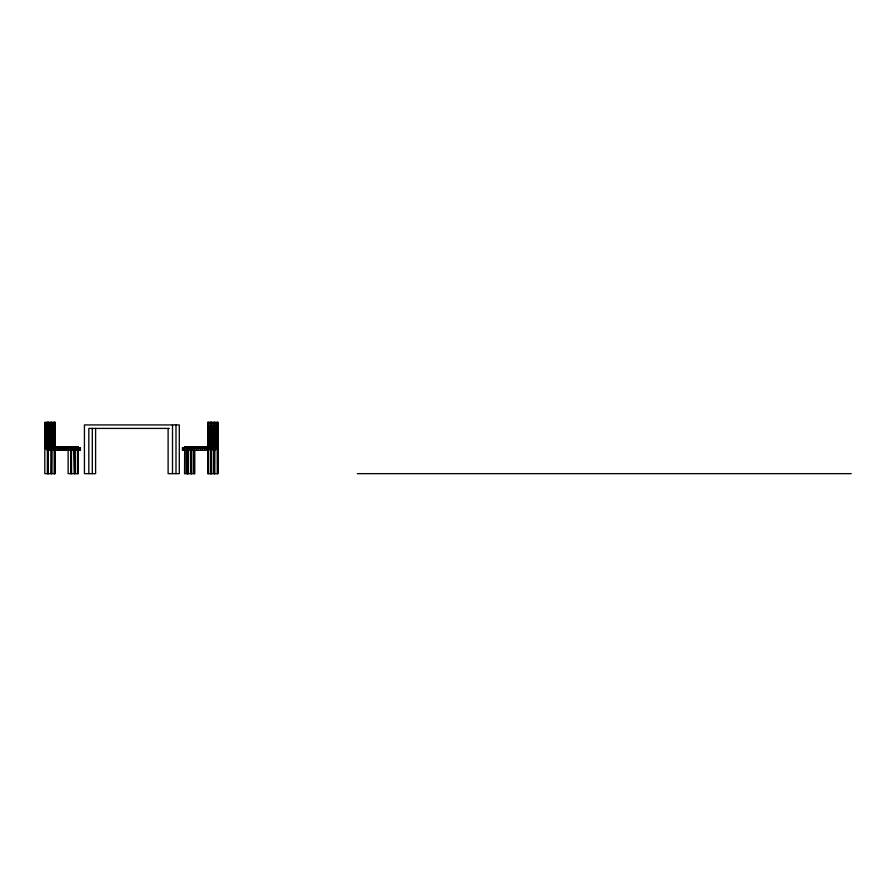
<?xml version="1.0" encoding="UTF-8"?>
<svg xmlns="http://www.w3.org/2000/svg" width="896" height="896" viewBox="0 0 896 896"><rect width="100%" height="100%" fill="white"/><g stroke="black" fill="none" stroke-linecap="round" stroke-linejoin="round"><path stroke-width="1.34" d="M59.136 446.701L59.248 447.731M59.696 446.701L59.64 447.731M59.046 450.33L58.979 447.104L59.875 446.701L59.774 447.731M59.976 446.701L59.886 447.731M62.53 447.731L62.608 446.701L62.093 447.731M63.011 450.33L63.179 446.701L62.63 447.104M63.515 447.104L63.258 447.731M66.27 447.731L66.438 446.701L66.909 450.33M66.394 447.731L67.11 447.104L66.427 446.701M194.387 447.731L194.544 446.701L193.648 447.731M194.656 447.731L194.746 446.701M194.611 447.104L195.35 446.701L195.182 447.731M198.027 446.701L197.826 447.731M198.218 446.701L198.139 447.731M198.755 446.701L198.666 447.731M201.97 447.104L202.642 447.731M57.064 450.33L57.434 446.701M64.635 447.731L64.221 446.701L63.963 447.731M64.68 447.104L65.475 447.731M192.573 450.33L192.853 446.701L191.307 447.731M192.83 447.731L193.043 446.701L191.968 447.731M193.323 447.731L193.57 446.701L192.013 447.104L193.424 446.701M195.966 447.104L195.574 447.104M196.325 446.701L195.966 447.731M196.213 447.731L196.526 446.701M197.053 446.701L196.806 447.731M199.539 447.104L200.267 447.731M208.186 450.33L210.784 447.731L182.482 447.731L182.482 450.33L208.712 450.33M211.669 450.33L214.256 447.731L211.669 447.731M214.973 450.33L217.56 447.731L214.973 447.731M191.352 446.701L190.904 447.731M191.89 446.701L191.509 447.731M194.107 447.104L194.645 446.701L193.771 447.731M194.387 447.104L194.835 446.701L194.085 447.731M195.362 446.701L194.947 447.731M198.509 450.33L198.117 446.701L197.523 447.731M198.139 446.701L197.68 447.731M198.206 447.731L198.666 446.701L198.923 447.731M55.731 446.701L55.317 447.731M55.877 447.731L56.302 446.701M59.774 446.701L59.36 447.731M59.517 447.104L60.054 446.701L59.248 447.104M189.011 447.731L189.493 446.701L188.093 447.104L188.205 447.731M189.067 447.731L189.683 446.701M189.638 447.104L190.221 446.701L189.202 447.104M192.035 447.731L192.976 446.701L191.778 447.731M193.077 447.731L193.693 446.701M196.414 447.104L196.997 446.701L197.053 447.731M54.04 446.701L53.469 447.731M53.995 447.731L54.611 446.701M54.186 447.104L54.88 446.701M60.827 446.701L60.245 447.731M60.771 447.104L61.387 446.701L61.23 447.731M60.816 447.731L61.667 446.701L61.645 447.731M188.037 446.701L186.995 447.731M189.336 446.701L187.936 447.731L188.574 446.701M191.52 446.701L190.344 447.731M191.307 447.104L192.046 446.701M51.632 447.104L52.371 446.701M52.203 447.731L52.909 446.701M52.203 447.104L53.211 446.701M55.115 447.104L55.854 446.701M56.426 446.701L55.642 447.731M55.832 447.104L56.694 446.701M49.829 447.731L50.725 446.701M51.565 446.701L50.355 447.731M53.312 447.731L54.208 446.701M54.029 447.104L55.048 446.701M57.131 447.104L58.352 446.701L57.747 447.731M187.286 446.701L185.853 447.731M187.813 446.701L186.861 447.731M189.638 447.731L190.568 446.701L189.582 447.731M190.77 446.701L189.773 447.731M190.344 447.104L191.296 446.701L190.467 447.104L190.624 473.648L190.747 450.33M192.808 447.104L193.872 446.701L192.517 447.104M193.077 447.104L194.062 446.701M185.741 447.104L186.771 446.701L185.741 447.731M185.853 447.104L187.074 446.701M187.611 446.701L186.581 447.731M190.366 446.701L189.224 447.731M193.357 447.104L194.387 446.701M185.237 447.731L186.435 446.701M187.174 446.701L186.144 447.731M189.582 446.701L188.362 447.104L188.406 447.731L189.784 446.701L188.742 447.104L188.664 450.33M188.854 447.104L190.12 446.701L188.933 447.104M189.582 447.104L190.646 446.701M192.875 447.104L193.95 446.701M184.867 473.648L184.89 447.104L186.301 446.701L185.237 447.104M186.054 446.701L184.61 447.104L184.733 447.731M192.237 447.104L193.368 446.701M187.936 447.104L189.392 446.701M189.918 446.701L188.776 447.104L189.862 446.701M192.069 447.104L193.222 446.701M49.269 450.33L49.302 447.104L50.456 446.701L77.336 446.701M49.829 447.104L51.296 446.701M53.928 446.701L52.786 447.731M53.312 447.104L54.768 446.701L53.872 447.731M56.157 447.104L56.157 447.731L57.232 446.701M184.509 447.731L185.55 446.701L208.41 446.701M192.326 446.701L191.229 447.731M207.883 422.464L218.086 422.464M44.8 422.565L47.387 422.587M48.283 422.587L50.87 422.565M51.576 422.565L54.174 422.587M208.186 422.52L210.784 422.52M211.669 422.52L214.256 422.52M214.973 422.52L217.56 422.52M44.8 423.226L47.387 423.226M48.283 423.226L50.87 423.226M51.576 423.226L54.174 423.226M44.8 423.517L47.387 423.517M48.283 423.517L50.87 423.517M51.576 423.517L54.174 423.517M208.186 423.853L210.784 423.853M211.669 423.853L214.256 423.853M214.973 423.853L217.56 423.853M44.8 424.558L47.387 424.558M48.283 424.558L50.87 424.558M51.576 424.558L54.174 424.558M208.186 425.667L210.784 425.667M211.669 425.667L214.256 425.667M214.973 425.667L217.56 425.667M44.8 425.746L47.387 425.746M48.283 425.746L50.87 425.746M51.576 425.746L54.174 425.746M44.8 427.011L47.387 427.011M48.283 427.011L50.87 427.011M51.576 427.011L54.174 427.011M208.186 427.011L210.784 427.011M211.669 427.011L214.256 427.011M214.973 427.011L217.56 427.011M44.8 428.277L47.387 428.277M48.283 428.277L50.87 428.277M51.576 428.277L54.174 428.277M208.186 428.277L210.784 428.277M211.669 428.277L214.256 428.277M214.973 428.277L217.56 428.277M169.333 428.411L88.827 428.411L88.827 473.648M44.8 429.598L47.387 429.598M48.283 429.598L50.87 429.598M51.576 429.598L54.174 429.598M208.186 429.598L210.784 429.598M211.669 429.598L214.256 429.598M214.973 429.598L217.56 429.598M44.8 430.92L47.387 430.92M48.283 430.92L50.87 430.92M51.576 430.92L54.174 430.92M208.186 430.92L210.784 430.92M211.669 430.92L214.256 430.92M214.973 430.92L217.56 430.92M44.8 432.186L47.387 432.186M48.283 432.186L50.87 432.186M51.576 432.186L54.174 432.186M208.186 432.186L210.784 432.186M211.669 432.186L214.256 432.186M214.973 432.186L217.56 432.186M44.8 433.429L47.387 433.429M48.283 433.429L50.87 433.429M51.576 433.429L54.174 433.429M208.186 433.395L210.784 433.395M211.669 433.395L214.256 433.395M214.973 433.395L217.56 433.395M44.8 434.706L47.387 434.706M48.283 434.706L50.87 434.706M51.576 434.706L54.174 434.706M208.186 434.65L210.784 434.65M211.669 434.65L214.256 434.65M214.973 434.65L217.56 434.65M44.8 435.994L47.387 435.994M48.283 435.994L50.87 435.994M51.576 435.994L54.174 435.994M208.186 435.938L210.784 435.938M211.669 435.938L214.256 435.938M214.973 435.938L217.56 435.938M44.8 437.304L47.387 437.304M48.283 437.304L50.87 437.304M51.576 437.304L54.174 437.304M208.186 437.259L210.784 437.259M211.669 437.259L214.256 437.259M214.973 437.259L217.56 437.259M44.8 438.637L47.387 438.637M48.283 438.637L50.87 438.637M51.576 438.637L54.174 438.637M208.186 438.603L210.784 438.603M211.669 438.603L214.256 438.603M214.973 438.603L217.56 438.603M44.8 439.958L47.387 439.958M48.283 439.958L50.87 439.958M51.576 439.958L54.174 439.958M208.186 439.958L210.784 439.958M211.669 439.958L214.256 439.958M214.973 439.958L217.56 439.958M44.8 441.291L47.387 441.291M48.283 441.291L50.87 441.291M51.576 441.291L54.174 441.291M208.186 441.314L210.784 441.314M211.669 441.314L214.256 441.314M214.973 441.314L217.56 441.314M44.8 442.613L47.387 442.613M48.283 442.613L50.87 442.613M51.576 442.613L54.174 442.613M208.186 442.658L210.784 442.658M211.669 442.658L214.256 442.658M214.973 442.658L217.56 442.658M44.8 443.923L47.387 443.923M48.283 443.923L50.87 443.923M51.576 443.923L54.174 443.923M208.186 443.979L210.784 443.979M211.669 443.979L214.256 443.979M214.973 443.979L217.56 443.979M44.8 445.222L47.387 445.222M48.283 445.222L50.87 445.222M51.576 445.222L54.174 445.222M208.186 445.278L210.784 445.278M211.669 445.278L214.256 445.278M214.973 445.278L217.56 445.278M44.8 446.488L47.387 446.488M48.283 446.488L50.87 446.488M51.576 446.488L54.174 446.488M208.186 446.533L210.784 446.533M211.669 446.533L214.256 446.533M214.973 446.533L217.56 446.533M49.302 447.104L78.49 447.104L77.034 446.701L78.165 447.731M184.397 447.104L208.701 447.104M357.358 473.648L851.2 473.648M205.654 446.701L206.853 447.731L206.315 446.701L207.424 447.104M206.304 450.33L206.282 447.104L204.938 446.701L205.285 447.731L205.184 447.104M204.814 446.701L205.968 447.731M74.043 446.701L75.186 447.104L75.331 450.33M71.658 447.731L70.246 446.701L70.952 447.731M69.776 446.701L70.874 447.104L70.706 473.648M77.179 446.701L78.49 447.731M77.493 473.648L77.515 447.104L76.451 446.701L77.594 447.731M73.875 446.701L75.141 447.104M73.685 446.701L74.861 447.104M71.658 447.104L70.392 446.701L71.49 447.104M70.202 446.701L71.602 447.731M77.034 446.701L78.277 447.104M76.832 446.701L77.997 447.104L76.586 446.701M77.437 447.104L76.306 446.701L77.627 447.104M74.917 473.648L74.827 447.104L73.539 446.701L74.189 473.648M74.133 447.104L73.002 446.701L74.323 447.731M70.403 447.731L70.045 446.701L71.378 447.104L71.243 473.648M69.53 446.701L70.65 447.104L68.824 446.701L70.056 447.731M76.059 446.701L77.168 447.104L77.045 450.33M74.704 447.104L73.293 446.701L73.976 447.731M72.755 446.701L73.864 447.104M70 446.701L71.221 447.104M69.81 446.701L70.952 447.104M75.723 446.701L76.787 447.104L76.754 450.33M72.419 446.701L73.494 447.104L73.506 450.33M70.739 447.104L69.462 446.701L69.944 447.104M75.813 446.701L77.146 447.104M75.286 446.701L76.306 447.104L76.462 450.33M72.61 446.701L73.562 447.104L73.394 450.33L72.677 446.701L73.819 447.731M72.509 446.701L73.573 447.104M71.982 446.701L73.013 447.104L73.08 450.33M69.026 446.701L70.37 447.104L69.283 446.701L69.563 447.731L68.499 446.701L69.115 447.731M75.6 446.701L76.866 447.104L76.933 450.33M75.074 446.701L76.026 447.104L76.026 450.33M72.296 446.701L73.45 447.104M71.77 446.701L72.722 447.104L72.554 450.33M68.544 447.731L68.342 446.701L69.25 447.731M205.374 446.701L206.282 447.104M204.546 446.701L205.755 447.104M207.962 447.104L207.211 446.701L207.57 447.731M74.85 446.701L75.891 447.104L75.734 450.33M74.323 446.701L74.973 447.731M72.598 447.104L71.747 446.701L72.262 450.33M72.318 447.104L71.546 446.701L71.859 450.33M71.758 447.104L71.019 446.701L71.422 447.104M68.264 446.701L69.115 447.104M68.062 446.701L68.846 447.104M67.536 446.701L68.264 447.731M208.006 446.701L208.589 447.104M205.554 447.104L205.598 447.731L204.702 446.701L204.982 447.731M66.618 446.701L67.312 447.104M66.472 447.104L65.89 446.701L65.834 447.731M206.595 446.701L207.01 447.731M203.862 446.701L204.277 447.731M203.291 446.701L203.706 447.731M203.549 447.104L203.022 446.701L203.112 447.731M67.704 446.701L68.118 447.731M65.24 447.731L64.747 446.701L64.4 447.731M205.71 447.104L206.08 447.731M202.16 446.701L202.451 450.33M201.589 446.701L201.678 447.731M198.206 447.104L197.411 447.731M62.541 446.701L62.787 447.731M68.264 447.104L68.802 447.731M67.614 446.701L67.704 447.731M65.24 447.104L64.803 447.731M65.128 447.104L64.971 450.33M60.917 447.104L60.659 447.731M203.84 447.104L204.478 447.104L204.389 450.33M203.19 446.701L203.269 447.731M200.458 446.701L200.491 450.33M199.886 446.701L200.099 447.731L199.976 447.104M196.526 450.33L196.403 446.701L195.888 447.731M218.086 422.352L218.086 473.648L207.883 473.648L207.883 450.33M217.56 422.352L217.56 473.648M217.246 422.352L217.37 473.648M214.928 422.352L214.794 473.648M213.954 422.352L213.954 473.648M211.635 422.352L211.669 473.648M211.31 422.352L211.31 473.648M210.784 422.352L210.784 473.648M210.582 422.352L210.582 473.648M210.47 422.352L210.47 473.648M208.152 422.352L208.186 473.648M207.995 422.352L207.995 447.731M207.995 450.33L207.995 473.648M207.883 422.352L207.883 447.731M207.39 447.104L207.424 447.731M207.234 447.104L207.234 447.731M204.87 447.104L204.87 447.731M203.952 447.731L202.899 446.701L203 447.731M203.437 447.104L203.549 447.731M202.115 447.731L201.499 446.701L201.398 447.731M200.794 447.731L200.379 446.701L199.539 446.701L199.259 447.731M199.573 447.104L199.382 447.731M196.493 447.104L196.414 447.731M195.698 447.104L195.574 447.731M194.768 450.33L194.768 473.648L184.554 473.648L184.677 450.33M194.466 447.104L194.544 450.33M194.242 450.33L194.208 473.648M193.883 447.104L193.883 447.731M194.04 450.33L194.04 473.648M192.595 447.104L192.64 447.731M192.349 447.104L192.315 447.731M191.654 450.33L191.654 473.648M191.464 450.33L191.464 473.648M190.904 450.33L190.938 473.648M190.747 447.731L191.162 446.701L190.064 447.731M188.35 450.33L188.35 473.648M187.992 450.33L187.992 473.648M187.421 450.33L187.454 473.648M187.298 447.104L187.298 447.731M187.264 450.33L187.264 473.648M187.152 450.33L187.152 473.648M186.749 447.731L186.749 450.33M186.301 447.104L186.334 447.731M185.002 447.104L185.002 447.731M184.24 447.731L184.24 450.33M183.725 447.731L183.725 450.33M183.322 447.731L183.322 450.33M183.12 447.731L183.12 450.33M182.997 447.731L183.03 450.33M182.829 447.731L182.717 450.33M182.661 447.731L182.605 450.33M175.997 424.928L175.997 473.648M172.514 424.928L172.514 473.648M168.112 428.411L168.112 473.648L179.301 473.648L179.301 424.928L84.426 424.928L84.426 473.648L95.603 473.648L95.603 428.411M92.31 428.411L92.31 473.648M80.226 447.731L80.226 450.33M80.058 447.731L80.058 450.33M79.766 447.731L79.766 450.33M79.509 447.731L79.509 450.33M79.33 447.731L79.33 450.33M79.038 447.731L79.038 450.33M78.635 447.731L78.635 450.33M78.333 450.33L78.21 473.648L68.118 473.648L68.118 450.33M78.131 447.104L78.053 473.648M77.885 447.104L77.885 447.731M77.325 447.104L77.358 447.731M76.597 447.104L76.597 447.731M76.261 447.731L76.205 450.33M75.622 447.104L75.622 447.731M75.029 450.33L75.029 473.648M74.659 447.731L74.659 447.104L74.435 447.731M72.778 447.731L72.778 450.33M72.475 447.104L72.475 447.731M72.139 447.104L72.139 447.731M71.434 450.33L71.546 473.648M71.187 447.104L71.221 447.731M70.538 447.104L70.65 447.731M70.258 447.104L70.134 447.731M69.776 447.104L69.81 447.731M68.958 447.104L68.824 450.33M67.189 447.104L67.312 447.731M66.987 447.104L67.11 447.731M66.674 447.104L66.674 447.731M65.363 447.104L65.363 447.731M63.101 447.104L63.056 447.731M61.757 447.731L61.678 446.701L61.499 447.731M61.085 447.104L61.029 450.33M58.8 447.731L59.214 446.701L58.408 447.731M57.478 447.731L58.251 446.701L57.904 447.731L58.15 446.701L56.616 447.104L57.512 446.701L56.941 447.731M57.333 447.104L57.333 447.731M56.806 447.104L56.806 447.731M56.65 447.104L56.605 447.731M54.891 422.352L54.891 447.731M54.891 450.33L54.891 473.648M54.734 422.352L54.701 447.731M54.734 450.33L54.701 473.648M54.309 447.104L54.309 447.731M54.174 422.352L54.141 447.731M54.174 450.33L54.174 473.648M53.626 447.104L53.626 447.731M53.133 447.731L53.133 450.33M52.472 447.104L52.472 447.731M52.36 447.104L52.36 447.731M51.71 473.648L51.71 450.33L51.576 473.648M51.184 447.731L51.184 450.33M50.87 422.352L50.87 447.731M50.87 450.33L50.87 473.648M50.669 447.104L50.546 447.731M50.03 447.104L50.03 447.731M48.283 422.352L48.283 473.648M48.115 422.352L48.227 447.731M48.115 450.33L48.115 473.648M47.925 422.352L47.958 447.731M47.958 450.33L47.958 473.648M47.387 422.352L47.387 473.648M185.909 446.701L184.453 447.104L185.853 446.701M192.685 446.701L191.229 447.104L192.64 446.701M55.014 422.352L44.8 422.352L44.8 473.648L55.014 473.648L55.014 422.352M80.405 447.731L44.8 447.731L47.387 450.33L80.405 450.33L80.405 447.731M75.074 447.104L73.73 446.701L74.973 447.104M74.357 447.104L73.203 446.701L74.301 447.104M214.256 473.648L214.256 422.352L214.222 473.648M51.71 447.731L51.71 422.352L51.632 447.731"/></g></svg>
